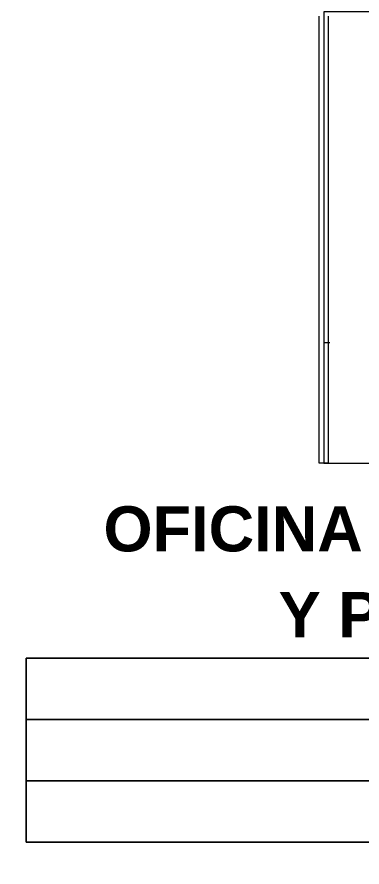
# Model space of a CAD drawing. Header units: inches. Extents: x -38 to 5698, y -33 to 92.
# Drawn here: x 291.151 to 292.297, y 11.466 to 14.29 of the extents above; entities that cross this region are included whole.
import ezdxf

# ---------------------------------------------------------------- set-up
doc = ezdxf.new("R2010")
doc.units = ezdxf.units.IN
doc.header["$MEASUREMENT"] = 0
doc.linetypes.add('Rayas', pattern=[0.282222, 0.141111, -0.141111])
for name, color, linetype in [('02 _ ARQ _ ZON _ Espacio.3D', 7, 'Continuous'), ('08 _ STR _ EXT _ 07 Losa Aligerada', 7, 'Continuous'), ('Interior - Mobiliario', 7, 'Continuous')]:
    doc.layers.add(name, color=color, linetype=linetype)
doc.styles.add('Estilo_Generado_1', font='swisseb.ttf')

msp = doc.modelspace()

# ---------------------------------------------------------------- linework, layer by layer
at = {"layer": '02 _ ARQ _ ZON _ Espacio.3D', "color": 252, "linetype": 'Continuous', "lineweight": 13}
for p, q in [((294.6402, 12.1596), (291.1814, 12.1596)), ((291.1814, 12.1596), (291.1814, 11.5489)), ((291.1814, 12.1596), (294.6402, 12.1596)), ((291.1814, 11.956), (291.1814, 12.1596)), ((294.6402, 11.956), (291.1814, 11.956)), ((291.1814, 11.956), (294.6402, 11.956)), ((291.1814, 11.7525), (291.1814, 11.956)), ((294.6402, 11.7525), (291.1814, 11.7525)), ((291.1814, 11.7525), (294.6402, 11.7525)), ((291.1814, 11.5489), (291.1814, 11.7525)), ((291.1814, 11.5489), (294.6402, 11.5489)), ((294.6402, 11.5489), (291.1814, 11.5489))]:
    msp.add_line(p, q, dxfattribs=at)
at = {"layer": '08 _ STR _ EXT _ 07 Losa Aligerada', "color": 7, "linetype": 'Continuous', "lineweight": 18, "flags": 128}
msp.add_lwpolyline([(300.87, 41.4352), (299.92, 41.4352), (299.92, 42.9), (294.72, 42.9), (294.72, 41.4352), (293.7699, 41.4352), (293.7699, 39.9), (288.7701, 39.9), (288.7701, 41.1), (285.3701, 41.1), (285.3701, 37.7), (286.57, 37.7), (286.57, 33.9), (285.67, 33.9), (285.67, 21.2663), (285.72, 21.2663), (285.72, 11.97, 1.049431), (291.2937, 6.3), (302.1003, 6.3)], format="xyb", dxfattribs=at)
at = {"layer": 'Interior - Mobiliario', "color": 175, "linetype": 'Continuous', "lineweight": 13}
for p, q in [((292.1546, 12.8073), (292.1546, 14.2923)), ((292.1846, 14.2923), (292.1846, 12.8073)), ((292.1846, 12.8073), (292.1546, 12.8073))]:
    msp.add_line(p, q, dxfattribs=at)
at = {"layer": 'Interior - Mobiliario', "color": 175, "linetype": 'Rayas', "lineweight": 13}
msp.add_line((292.7546, 13.2073), (292.1696, 13.2073), dxfattribs=at)
at = {"layer": 'Interior - Mobiliario', "color": 175, "linetype": 'Continuous', "lineweight": 13, "flags": 128}
msp.add_lwpolyline([(292.1696, 14.3073), (292.1696, 12.8073), (292.7696, 12.8073), (292.7696, 13.8073), (293.4696, 13.8073), (293.4696, 14.3073)], close=True, dxfattribs=at)

# ---------------------------------------------------------------- texts
at = {"layer": '02 _ ARQ _ ZON _ Espacio.3D', "color": 252, "lineweight": 25, "char_height": 0.15, "attachment_point": 2, "style": 'Estilo_Generado_1'}
for s, insert in [('\\A1;{\\pqc;\\pt0;\\fSwis721 Ex BT|b1|i0|c0|p34;OFICINA DE PLANEAMIENTO}', (292.9108, 12.6646)), ('\\A1;{\\pqc;\\pt0;\\fSwis721 Ex BT|b1|i0|c0|p34;Y PRESUPUESTO}', (292.9108, 12.3796))]:
    msp.add_mtext(s, dxfattribs=dict(at, insert=insert))

doc.saveas('drawing.dxf')
